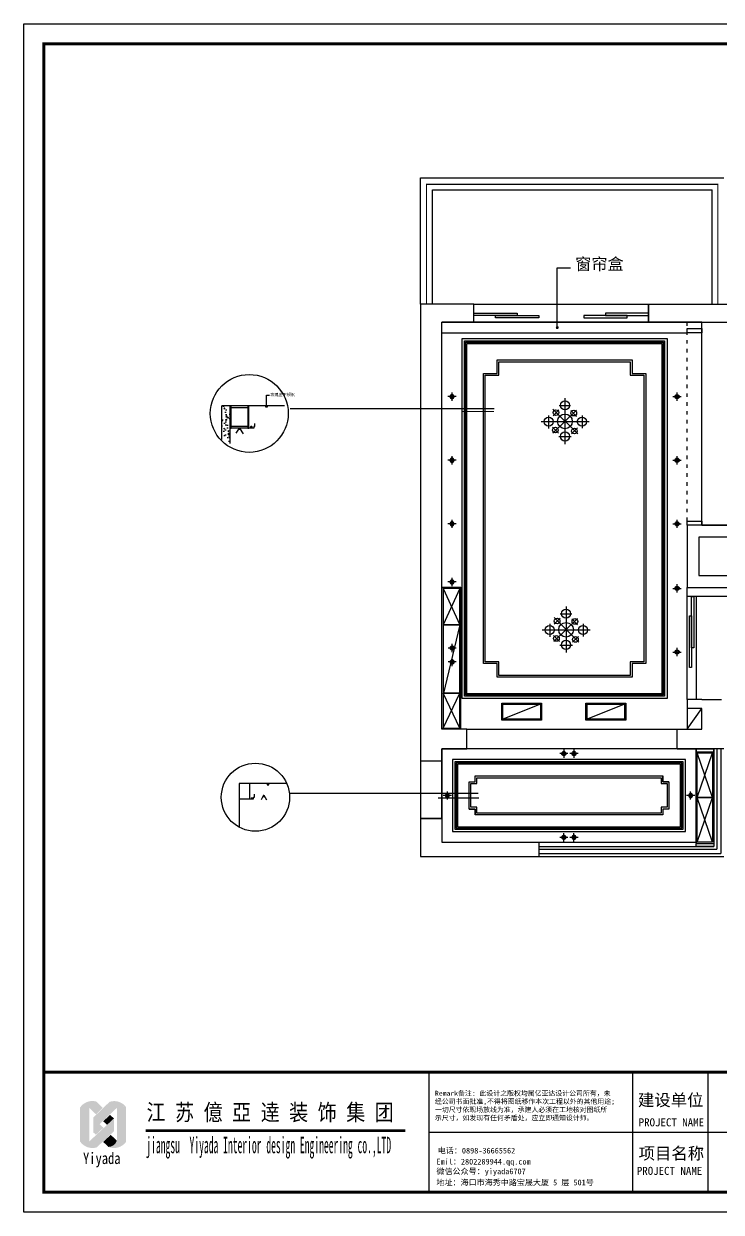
# Model space of a CAD drawing. Header units: millimetres. Extents: x -77055 to 331180, y -861586 to -491011.
# Drawn here: x 169528 to 181304, y -511094 to -491011 of the extents above; entities that cross this region are included whole.
import ezdxf

# ---------------------------------------------------------------- set-up
doc = ezdxf.new("R2010")
doc.units = ezdxf.units.MM
doc.linetypes.add('ACAD_ISO03W100', pattern=[30, 12, -18])
for name, color, linetype in [('0-01图框模板说明', 2, 'Continuous'), ('0-02图框细线', 136, 'Continuous'), ('06其他', 8, 'Continuous'), ('250', 250, 'Continuous'), ('DOOR【门】', 1, 'Continuous'), ('LIGHT', 2, 'Continuous'), ('TK', 7, 'Continuous'), ('家具内线', 8, 'Continuous'), ('家具外线', 4, 'Continuous')]:
    doc.layers.add(name, color=color, linetype=linetype)
doc.styles.add('DIM', font='simhei.ttf', dxfattribs={"width": 0.8})
doc.styles.add('H1', font='')
doc.styles.get("Standard").update_dxf_attribs({"font": 'simhei.ttf'})
doc.styles.add('STYLE1', font='')
doc.styles.get('H1').set_extended_font_data('SimSun')
doc.styles.get('STYLE1').set_extended_font_data('SimSun')
doc.linetypes.add('FENCELINE1', pattern='A,6.35,-2.54,[133,ltypeshp.shx,S=2.54,R=0,X=-2.54,Y=0],-2.54,25.4', length=36.83)
doc.dimstyles.new('1-50', dxfattribs={"dimscale": 50, "dimtxt": 5, "dimasz": 1, "dimexe": 1, "dimexo": 0.1, "dimgap": 0.5, "dimtad": 1, "dimdec": 0, "dimdsep": 46, "dimtxsty": 'DIM', "dimblk": 'ARCHTICK', "dimcen": 4, "dimdle": 1, "dimclrd": 3, "dimclre": 3, "dimclrt": 1, "dimadec": 0, "dimazin": 0, "dimtfac": 1, "dimtdec": 0, "dimtmove": 2, "dimatfit": 3, "dimldrblk": 'DOT', "dimfxl": 15, "dimfxlon": 1, "dimarcsym": 0})

# ---------------------------------------------------------------- blocks, each defined once
blk = doc.blocks.new('A$C277C16EF')
at = {"layer": '06其他', "linetype": 'ByBlock'}
h = blk.add_hatch(color=7, dxfattribs=at)
h.set_gradient(color1=(255, 241, 220), color2=(255, 110, 0), rotation=45, tint=1, name='HEMISPHERICAL')
h.paths.add_polyline_path([(-27449, 1771), (-27449, 1763, -0.16489), (-27295, 1763), (-27180, 1654), (-27067, 1764), (-27179, 1872, 0.313173)])
h = blk.add_hatch(color=16, dxfattribs=at)
h.set_gradient(color1=(127, 0, 0), color2=(204, 0, 0), rotation=135, tint=1, name='INVHEMISPHERICAL')
h.paths.add_polyline_path([(-27227, 1599), (-27119, 1490), (-26828, 1764, -0.337042), (-26673, 1776, 0.33371), (-26953, 1864)])
h = blk.add_hatch(color=20, dxfattribs=at)
h.set_gradient(color1=(255, 63, 0), color2=(253, 236, 196), tint=1, name='HEMISPHERICAL')
h.paths.add_polyline_path([(-27449, 1194, 0.322561), (-27170, 1095, -0.167756), (-27295, 1196), (-27295, 1763, 0.16489), (-27449, 1763)])
h = blk.add_hatch(color=11, dxfattribs=at)
h.set_gradient(color1=(254, 140, 88), color2=(97, 0, 2), rotation=45, tint=1, name='HEMISPHERICAL')
h.paths.add_polyline_path([(-27059, 1537), (-26995, 1476), (-26879, 1584), (-26943, 1646)])
h = blk.add_hatch(color=1, dxfattribs=at)
h.set_gradient(color1=(255, 0, 0), color2=(255, 127, 0), tint=1, name='INVHEMISPHERICAL')
h.paths.add_polyline_path([(-26673, 1776, 0.339601), (-26829, 1763), (-26829, 1210, -0.318809), (-26971, 1103, 0.343219), (-26673, 1189)])
h = blk.add_hatch(color=20, dxfattribs=at)
h.set_gradient(color1=(255, 63, 0), color2=(253, 236, 196), rotation=45, tint=1)
h.paths.add_polyline_path([(-27295, 1196, 0.167756), (-27170, 1095), (-26879, 1367), (-26879, 1584)])
h = blk.add_hatch(color=18, dxfattribs=at)
h.set_gradient(color1=(76, 0, 0), color2=(127, 0, 0), rotation=45, tint=1, name='CURVED')
h.paths.add_polyline_path([(-27227, 1599), (-27227, 1351), (-27184, 1309), (-27056, 1428)])
h = blk.add_hatch(color=16, dxfattribs=at)
h.set_gradient(color1=(127, 0, 0), color2=(204, 0, 0), rotation=45, tint=1, name='CURVED')
h.paths.add_polyline_path([(-26829, 1210), (-26932, 1308), (-27060, 1189), (-26971, 1103, 0.318809)])
at = {"layer": '0-01图框模板说明', "color": 2, "const_width": 49}
blk.add_lwpolyline([(-338, 19745), (-338, 338), (-28062, 338), (-28062, 19745)], close=True, dxfattribs=at)
blk.add_lwpolyline([(-338, 2367), (-28066, 2367)], dxfattribs=at)
at = {"layer": '0-02图框细线'}
for p, q in [((-21553, 338), (-21553, 2367)), ((-18119, 327), (-18119, 2367)), ((-16842, 327), (-16842, 2367)), ((-21553, 1352), (-338, 1352))]:
    blk.add_line(p, q, dxfattribs=at)
blk.add_lwpolyline([(0, 20083), (0, 0), (-28400, 0), (-28400, 20083)], close=True, dxfattribs=at)
at = {"layer": '0-02图框细线', "ltscale": 0.2, "const_width": 45}
blk.add_lwpolyline([(-26342, 1377), (-21957, 1377)], dxfattribs=at)
at = {"layer": '0-02图框细线'}
for s, insert, char_height, attachment_point in [('{\\fSimHei|b0|i0|c134|p2;Remark备注: 此设计之版权均属亿亚达设计公司所有，未\\P经公司书面批准,不得将图纸移作本次工程以外的其他用途;\\P一切尺寸依现场放线为准，承建人必须在工地核对图纸所\\P示尺寸，如发现有任何矛盾处，应立即通知设计师。}', (-21458, 1541), 83.12, 7), ('{\\fSimSun|b0|i0|c134|p2;建设单位}', (-18031, 1885), 202.86, 4), ('{\\fSimSun|b0|i0|c134|p2;PROJECT NAME}', (-18018, 1518), 135.24, 4), ('{\\fSimSun|b0|i0|c134|p2;电话：0898-36665562  }', (-21410, 1036), 96.98, 4), ('{\\fSimSun|b0|i0|c134|p2;项目名称}', (-18020, 983), 202.86, 4), ('{\\fSimSun|b0|i0|c134|p2;Emil：2802289944.qq.com}', (-21432, 841), 96.98, 4), ('{\\fSimSun|b0|i0|c134|p2;微信公众号：yiyada6707}', (-21432, 677), 96.98, 4), ('{\\fSimSun|b0|i0|c134|p2;PROJECT NAME}', (-18049, 698), 135.24, 4), ('{\\fSimSun|b0|i0|c134|p2;地址：海口市海秀中路宝晟大厦 5 层 501号}', (-21433, 497), 96.98, 4)]:
    blk.add_mtext(s, dxfattribs=dict(at, insert=insert, char_height=char_height, attachment_point=attachment_point))
at = {"layer": 'TK', "color": 150, "style": 'H1'}
for s, height, width, p in [('江 苏 億 亞 逹 装 饰 集 团', 277.07, 0.85, (-26327, 1551)), ('jiangsu  Yiyada Interior design Engineering co.,LTD', 277.07, 0.43, (-26331, 997)), ('Yiyada ', 194, 0.8, (-27400, 815))]:
    blk.add_text(s, height=height, dxfattribs=dict(at, width=width)).set_placement(p)
blk = doc.blocks.new('efd')
at = {"layer": '家具内线'}
for p, q in [((-22779, -712408), (-22616, -712408)), ((-22696, -712304), (-22696, -712950)), ((-22926, -712548), (-22926, -712730)), ((-22534, -712472), (-22868, -712796)), ((-22864, -712460), (-22515, -712806)), ((-22780, -712468), (-22862, -712551)), ((-22613, -712477), (-22533, -712560)), ((-22455, -712548), (-22455, -712728)), ((-23030, -712631), (-22357, -712631)), ((-22871, -712711), (-22788, -712796)), ((-22604, -712807), (-22519, -712724)), ((-22781, -712846), (-22606, -712846))]:
    blk.add_line(p, q, dxfattribs=at)
at = {"layer": '家具外线'}
for centre, radius in [((-22696, -712405), 64.5), ((-22925, -712634), 64.5), ((-22822, -712508), 39.8), ((-22696, -712631), 103), ((-22572, -712514), 39.8), ((-22457, -712634), 64.5), ((-22831, -712753), 39.8), ((-22563, -712767), 39.8), ((-22696, -712843), 64.5)]:
    blk.add_circle(centre, radius, dxfattribs=at)
blk = doc.blocks.new('KHBB')
at = {"color": 1}
blk.add_circle((132665, -152294), 35, dxfattribs=at)
at = {"layer": 'LIGHT', "color": 1, "linetype": 'Continuous'}
for p, q in [((132765, -152294), (132565, -152294)), ((132665, -152194), (132665, -152394))]:
    blk.add_line(p, q, dxfattribs=at)
at = {"layer": 'LIGHT', "linetype": 'Continuous'}
blk.add_circle((132665, -152294), 50, dxfattribs=at)
blk = doc.blocks.new('_ArchTick')
at = {"color": 0, "linetype": 'ByBlock', "const_width": 0.15}
blk.add_lwpolyline([(-0.5, -0.5), (0.5, 0.5)], dxfattribs=at)
blk = doc.blocks.new('_Dot')
at = {"color": 0, "linetype": 'ByBlock', "lineweight": -2}
blk.add_line((-0.5, 0), (-1, 0), dxfattribs=at)
at = {"color": 0, "linetype": 'ByBlock', "const_width": 0.5}
blk.add_lwpolyline([(-0.25, 0, 1), (0.25, 0, 1)], format="xyb", close=True, dxfattribs=at)

msp = doc.modelspace()

# ---------------------------------------------------------------- hatches: boundary and pattern name
at = {"layer": '250'}
h = msp.add_hatch(dxfattribs=at)
h.set_pattern_fill('AR-CONC', color=8, style=0)
h.set_pattern_definition([(50, (172940.49, -497705.9), (182.185, -15.94), [19.05, -209.55]), (355, (172940.49, -497705.9), (-35.24, 191.06), [15.24, -167.64]), (100.45, (172955.67, -497707.22), (146.94, 175.12), [16.19, -178.09]), (46.184, (172940.49, -497655.1), (271.08, -42.04), [28.575, -314.325]), (96.636, (172963.08, -497658.6), (237.4, 247.43), [24.29, -267.13]), (351.184, (172940.5, -497655.1), (237.4, 247.43), [22.86, -251.46]), (21, (172965.89, -497667.8), (151.615, -102.266), [19.05, -209.55]), (326, (172965.89, -497667.8), (61.8, 184.19), [15.24, -167.64]), (71.45, (172978.52, -497676.32), (213.42, 81.92), [16.19, -178.09]), (37.5, (172940.487, -497705.894), (3.089, 84.555), [0, -165.608, 0, -170.18, 0, -168.275]), (7.5, (172940.49, -497705.89), (66.82, 100.18), [0, -97.028, 0, -161.798, 0, -64.135]), (327.5, (172883.845, -497705.894), (135.591, -5.729), [0, -63.5, 0, -198.12, 0, -262.89]), (317.5, (172858.44, -497705.9), (148.13, 25.426), [0, -82.55, 0, -131.572, 0, -186.69])])
h.paths.add_polyline_path([(173010.5, -497465.5), (172870.5, -497465.5), (172870.5, -497946.3, 0.0834234), (173010.5, -498079)])

# ---------------------------------------------------------------- linework, layer by layer
at = {"layer": '250', "color": 2}
for p, q in [((176228.8, -495751.6), (176228.8, -493616.6)), ((176228.8, -493616.6), (181348.8, -493616.6)), ((176428.8, -495751.6), (176428.8, -493816.6)), ((176428.8, -493816.6), (181148.8, -493816.6)), ((181148.8, -495751.6), (181148.8, -493816.6)), ((177008.8, -502331.6), (177008.8, -496411.6)), ((177008.8, -496411.6), (180308.8, -496411.6)), ((180308.8, -502331.6), (180308.8, -496411.6)), ((173624.1, -497465.5), (173624.1, -497289.8)), ((173624.1, -497289.8), (173677.6, -497289.8)), ((173927.9, -497465.5), (172870.5, -497465.5)), ((172870.5, -498036.7), (172870.5, -497465.5)), ((173010.5, -498102), (173010.5, -497465.5)), ((173330.5, -497845.5), (173330.5, -497465.5)), ((173610.5, -497465.5), (173610.5, -497485.5)), ((173610.5, -497485.5), (173640.5, -497485.5)), ((173640.5, -497485.5), (173640.5, -497465.5)), ((173410.5, -497845.5), (173010.5, -497845.5)), ((173330.5, -497765.5), (173330.5, -497735.5)), ((173350.7, -497821.9), (173388, -497821.9)), ((173369.4, -497804.9), (173369.4, -497839.8)), ((173430.5, -497815.5), (173410.5, -497815.5)), ((173410.5, -497815.5), (173410.5, -497845.5)), ((173430.5, -497815.5), (173430.5, -497765.5)), ((176908.8, -500536.6), (176588.8, -500536.6)), ((177008.8, -502331.6), (180308.8, -502331.6)), ((178251.9, -502510.4), (177617.5, -502761.5)), ((179673.4, -502510.4), (179039, -502761.5)), ((180878.8, -503311.6), (180878.8, -504861.6)), ((173966.7, -503849.8), (173164.9, -503849.8)), ((173164.9, -503849.8), (173164.9, -504588.1)), ((173164.9, -503849.8), (173164.9, -504029.8)), ((177199, -504018.9), (174011.9, -504018.9)), ((173369, -504096.7), (173386.2, -504096.7)), ((173377, -504088.8), (173377, -504104.7)), ((173404.9, -504109.8), (173404.9, -504079.8)), ((173404.9, -504079.8), (173424.9, -504079.8))]:
    msp.add_line(p, q, dxfattribs=at)
at = {"layer": '250', "color": 7}
for p, q in [((176428.8, -495751.6), (176228.8, -495751.6)), ((176228.8, -495751.6), (176228.8, -503471.6)), ((177128.8, -495751.6), (176428.8, -495751.6)), ((177128.8, -496051.6), (177128.8, -495751.6)), ((180078.8, -496051.6), (180078.8, -495751.6)), ((180078.8, -495751.6), (181148.8, -495751.6)), ((181148.8, -495751.6), (182193.8, -495751.6)), ((176588.8, -502931.6), (176588.8, -496051.6)), ((177128.8, -496051.6), (176588.8, -496051.6)), ((176588.8, -496051.6), (182647.3, -496051.6)), ((180978.8, -496051.6), (180078.8, -496051.6)), ((180978.8, -496051.6), (180728.8, -496051.6)), ((180978.8, -499486.6), (180978.8, -496051.6)), ((180978.8, -499486.6), (181398.8, -499486.6)), ((180728.8, -500686.6), (180728.8, -500536.6)), ((180728.8, -500536.6), (183378.8, -500536.6)), ((183168.8, -500686.6), (180728.8, -500686.6)), ((180978.8, -502431.6), (181308.8, -502431.6)), ((180978.8, -502581.6), (180728.8, -502581.6)), ((180978.8, -502931.6), (180978.8, -502581.6)), ((177008.8, -502931.6), (176588.8, -502931.6)), ((177008.8, -503261.6), (177008.8, -502931.6)), ((180558.8, -502931.6), (180978.8, -502931.6)), ((180558.8, -503261.6), (180558.8, -502931.6)), ((176588.8, -503471.6), (176588.8, -503261.6)), ((176588.8, -503261.6), (177008.8, -503261.6)), ((180558.8, -503261.6), (177008.8, -503261.6)), ((180558.8, -503261.6), (181178.8, -503261.6)), ((181348.8, -503261.6), (181178.8, -503261.6)), ((176588.8, -503471.6), (176228.8, -503471.6)), ((177048.8, -503821.6), (177148.8, -503821.6)), ((177148.8, -503821.6), (177148.8, -503721.6)), ((176588.8, -504441.6), (176228.8, -504441.6)), ((176228.8, -504441.6), (176228.8, -505081.6)), ((176588.8, -504441.6), (176588.8, -504841.6)), ((177048.8, -504281.6), (177148.8, -504281.6)), ((177148.8, -504281.6), (177148.8, -504381.6)), ((180418.8, -504281.6), (180318.8, -504281.6)), ((180318.8, -504281.6), (180318.8, -504381.6)), ((176588.8, -504841.6), (178223.8, -504841.6)), ((178223.8, -504841.6), (178223.8, -504911.6)), ((178223.8, -504841.6), (180878.8, -504841.6)), ((176228.8, -505081.6), (178223.8, -505081.6)), ((178223.8, -504911.6), (178223.8, -505081.6))]:
    msp.add_line(p, q, dxfattribs=at)
at = {"layer": '250', "color": 251}
for p, q in [((176588.8, -496231.6), (180728.8, -496231.6)), ((176588.8, -500536.6), (176928.8, -500536.6)), ((180318.8, -503821.6), (180318.8, -503721.6)), ((180418.8, -503821.6), (180318.8, -503821.6))]:
    msp.add_line(p, q, dxfattribs=at)
at = {"layer": '250', "color": 8}
for p, q in [((173030.5, -497465.5), (173010.5, -497495.5)), ((173030.5, -497495.5), (173010.5, -497465.5)), ((173030.5, -497815.5), (173030.5, -497495.5)), ((173030.5, -497495.5), (173310.5, -497495.5)), ((173330.5, -497465.5), (173310.5, -497495.5)), ((173330.5, -497495.5), (173310.5, -497465.5)), ((173310.5, -497495.5), (173310.5, -497815.5)), ((173030.5, -497815.5), (173010.5, -497845.5)), ((173030.5, -497845.5), (173010.5, -497815.5)), ((173310.5, -497815.5), (173030.5, -497815.5)), ((173164.9, -497845.8), (173108.9, -497930.7)), ((173164.9, -497845.8), (173171.3, -497845.8)), ((173171.3, -497845.8), (173229.7, -497939.6)), ((173330.5, -497815.5), (173310.5, -497845.5)), ((173330.5, -497845.5), (173310.5, -497815.5)), ((173154.7, -497861.3), (173180.9, -497861.3)), ((176908.8, -502931.6), (176908.8, -500536.6)), ((180728.8, -502431.6), (180728.8, -500686.6)), ((180878.8, -500686.6), (180878.8, -502431.6)), ((176888.8, -501165.4), (176608.8, -502342.9)), ((180728.8, -502931.6), (180978.8, -502581.6)), ((177008.8, -502931.6), (180558.8, -502931.6)), ((181178.8, -503261.6), (181178.8, -504911.6)), ((173577.4, -504049.1), (173534.7, -504123)), ((173566, -504068.7), (173594.9, -504068.7)), ((173577.4, -504049.1), (173583.8, -504049.1)), ((173583.8, -504049.1), (173625.8, -504123.4)), ((178223.8, -504911.6), (181178.8, -504911.6)), ((178223.8, -505081.6), (181348.8, -505081.6))]:
    msp.add_line(p, q, dxfattribs=at)
at = {"layer": '250', "color": 1}
for p, q in [((181228.8, -503261.6), (181228.8, -504961.6)), ((181298.8, -503261.6), (181298.8, -505031.6)), ((178223.8, -504961.6), (181228.8, -504961.6)), ((178223.8, -505031.6), (181298.8, -505031.6))]:
    msp.add_line(p, q, dxfattribs=at)
at = {"layer": '250', "color": 1, "const_width": 20}
for points in [[(176328.8, -495751.6), (176328.8, -493723.1), (181247.7, -493723.1), (181247.7, -495751.6)], [(177469.4, -497563.7), (176929.5, -497563.7)], [(177215.7, -504093.9), (176520.2, -504093.9)]]:
    msp.add_lwpolyline(points, dxfattribs=at)
at = {"layer": '250', "color": 251}
for points in [[(180078.8, -495751.6), (180078.8, -496051.6), (177128.8, -496051.6), (177128.8, -495751.6)], [(180388.8, -502411.6), (176928.8, -502411.6), (176928.8, -496331.6), (180388.8, -496331.6)], [(180328.8, -502351.6), (176988.8, -502351.6), (176988.8, -496391.6), (180328.8, -496391.6)], [(179768.8, -502021.6), (177548.8, -502021.6), (177548.8, -501791.6), (177318.8, -501791.6), (177318.8, -496951.6), (177548.8, -496951.6), (177548.8, -496721.6), (179768.8, -496721.6), (179768.8, -496951.6), (179998.8, -496951.6), (179998.8, -501791.6), (179768.8, -501791.6)], [(180698.8, -503441.6), (176768.8, -503441.6), (176768.8, -504661.6), (180698.8, -504661.6)], [(180388.8, -504251.6), (180288.8, -504251.6), (180288.8, -504351.6), (177178.8, -504351.6), (177178.8, -504251.6), (177078.8, -504251.6), (177078.8, -503851.6), (177178.8, -503851.6), (177178.8, -503751.6), (180288.8, -503751.6), (180288.8, -503851.6), (180388.8, -503851.6)]]:
    msp.add_lwpolyline(points, close=True, dxfattribs=at)
at = {"layer": '250', "color": 2}
for points in [[(177858.8, -495941.6), (177128.8, -495941.6), (177128.8, -495901.6), (177858.8, -495901.6)], [(178223.8, -495981.6), (177493.8, -495981.6), (177493.8, -495941.6), (178223.8, -495941.6)], [(178983.8, -495981.6), (179713.8, -495981.6), (179713.8, -495941.6), (178983.8, -495941.6)], [(179348.8, -495941.6), (180078.8, -495941.6), (180078.8, -495901.6), (179348.8, -495901.6)], [(180978.8, -496231.6), (180728.8, -496231.6), (180728.8, -496161.6), (180978.8, -496161.6)], [(180978.8, -499486.6), (180728.8, -499486.6), (180728.8, -499416.6), (180978.8, -499416.6)], [(180728.8, -500536.6), (188088.8, -500536.6), (188088.8, -499486.6), (180728.8, -499486.6)], [(180803.8, -500686.6), (180838.8, -500686.6), (180838.8, -501559.1), (180803.8, -501559.1)], [(180768.8, -501016.8), (180803.8, -501016.8), (180803.8, -501889.3), (180768.8, -501889.3)], [(177617.5, -502510.4), (178251.9, -502510.4), (178251.9, -502761.5), (177617.5, -502761.5)], [(179039, -502510.4), (179673.4, -502510.4), (179673.4, -502761.5), (179039, -502761.5)], [(180878.8, -503261.6), (176588.8, -503261.6), (176588.8, -504841.6), (180878.8, -504841.6)]]:
    msp.add_lwpolyline(points, close=True, dxfattribs=at)
at = {"layer": '250', "color": 1, "linetype": 'FENCELINE1', "ltscale": 3}
for points in [[(180348.8, -502371.6), (176968.8, -502371.6), (176968.8, -496371.6), (180348.8, -496371.6)], [(180658.8, -503481.6), (176808.8, -503481.6), (176808.8, -504621.6), (180658.8, -504621.6)]]:
    msp.add_lwpolyline(points, close=True, dxfattribs=at)
at = {"layer": '250', "color": 1}
for points in [[(180308.8, -502331.6), (177008.8, -502331.6), (177008.8, -496411.6), (180308.8, -496411.6)], [(177597.5, -502490.4), (178271.9, -502490.4), (178271.9, -502781.5), (177597.5, -502781.5)], [(179019, -502490.4), (179693.4, -502490.4), (179693.4, -502781.5), (179019, -502781.5)], [(180618.8, -503521.6), (176848.8, -503521.6), (176848.8, -504581.6), (180618.8, -504581.6)]]:
    msp.add_lwpolyline(points, close=True, dxfattribs=at)
at = {"layer": '250', "color": 251}
for points in [[(179798.8, -502051.6), (177518.8, -502051.6), (177518.8, -501821.6), (177288.8, -501821.6), (177288.8, -496921.6), (177518.8, -496921.6), (177518.8, -496691.6), (179798.8, -496691.6), (179798.8, -496921.6), (180028.8, -496921.6), (180028.8, -501821.6), (179798.8, -501821.6), (179798.8, -502051.6)], [(180418.8, -504281.6), (180318.8, -504281.6), (180318.8, -504381.6), (177148.8, -504381.6), (177148.8, -504281.6), (177048.8, -504281.6), (177048.8, -503821.6), (177148.8, -503821.6), (177148.8, -503721.6), (180318.8, -503721.6), (180318.8, -503821.6), (180418.8, -503821.6), (180418.8, -504281.6)]]:
    msp.add_lwpolyline(points, dxfattribs=at)
at = {"layer": '250', "color": 8}
for points in [[(173030.5, -497495.5), (173030.5, -497465.5), (173010.5, -497465.5), (173010.5, -497495.5)], [(173330.5, -497495.5), (173330.5, -497465.5), (173310.5, -497465.5), (173310.5, -497495.5)], [(173030.5, -497845.5), (173030.5, -497815.5), (173010.5, -497815.5), (173010.5, -497845.5)], [(173330.5, -497845.5), (173330.5, -497815.5), (173310.5, -497815.5), (173310.5, -497845.5)], [(180928.8, -500336.6), (187888.8, -500336.6), (187888.8, -499686.6), (180928.8, -499686.6)], [(176888.8, -500556.6), (176608.8, -500556.6), (176608.8, -502911.6), (176888.8, -502911.6)], [(180898.8, -503331.6), (181158.8, -503331.6), (181158.8, -504841.6), (180898.8, -504841.6)], [(180638.8, -503501.6), (176828.8, -503501.6), (176828.8, -504601.6), (180638.8, -504601.6)]]:
    msp.add_lwpolyline(points, close=True, dxfattribs=at)
at = {"layer": '250', "color": 2}
for points in [[(177467.9, -497515.8), (174024.1, -497515.8)], [(173344.9, -504109.8), (173344.9, -503849.8)], [(173636.7, -503849.8), (173636.7, -503869.8), (173666.7, -503869.8), (173666.7, -503849.8)], [(173424.9, -504079.8), (173424.9, -504029.8)], [(173164.9, -504109.8), (173404.9, -504109.8)]]:
    msp.add_lwpolyline(points, dxfattribs=at)
at = {"layer": '250', "color": 8}
for points in [[(176608.8, -500556.6), (176888.8, -501165.4), (176608.8, -501165.4)], [(176888.8, -500556.6), (176608.8, -501165.4), (176888.8, -501165.4)], [(176608.8, -502911.6), (176888.8, -502322.9), (176608.8, -502322.9)], [(176888.8, -502911.6), (176608.8, -502322.9), (176888.8, -502322.9)], [(180728.8, -502581.6), (180728.8, -502931.6)], [(181158.8, -504841.6), (180898.8, -504086.6), (181158.8, -504086.6), (180898.8, -503331.6)], [(180898.8, -504841.6), (181158.8, -504086.6), (180898.8, -504086.6), (181158.8, -503331.6)]]:
    msp.add_lwpolyline(points, dxfattribs=at)
at = {"layer": '250', "color": 7}
msp.add_lwpolyline([(180978.8, -502431.6), (180728.8, -502431.6), (180728.8, -502581.6)], dxfattribs=at)
for points in [[(180878.8, -503311.6), (181178.8, -503311.6), (181178.8, -503261.6), (180878.8, -503261.6)], [(176228.8, -504441.6), (176588.8, -504441.6), (176588.8, -503471.6), (176228.8, -503471.6)], [(180878.8, -504861.6), (181178.8, -504861.6), (181178.8, -504911.6), (180878.8, -504911.6)]]:
    msp.add_lwpolyline(points, close=True, dxfattribs=at)
for centre, radius in [((173335.3, -497596), 657.5), ((173439.3, -504081.6), 576)]:
    msp.add_circle(centre, radius, dxfattribs=at)
at = {"layer": '250', "color": 2}
for centre, radius in [((173368.8, -497822), 11.3), ((173377, -504096.9), 7.08)]:
    msp.add_circle(centre, radius, dxfattribs=at)
at = {"layer": 'DOOR【门】', "color": 8, "linetype": 'ACAD_ISO03W100', "ltscale": 5}
msp.add_line((180728.8, -499416.6), (180728.8, -496051.6), dxfattribs=at)

# ---------------------------------------------------------------- block references
at = {"yscale": 0.6999999999534339, "zscale": 0.7, "rotation": 180}
for p, xscale in [((83893.2, -603917.6), -0.6999999999534339), ((273424.5, -603917.6), 0.6999999999534339), ((83893.2, -604992.6), -0.6999999999534339), ((273424.5, -604992.6), 0.6999999999534339), ((83893.2, -606067.6), -0.6999999999534339), ((273424.5, -606067.6), 0.6999999999534339), ((83893.2, -607049.9), -0.6999999999534339), ((273424.5, -607158.2), 0.6999999999534339), ((83896, -608166.2), -0.6999999999534339), ((273424.5, -608233.2), 0.6999999999534339), ((83896, -608400.4), -0.6999999999534339), ((83815.2, -610657.6), -0.6999999999534339), ((87921.8, -610657.6), -0.6999999999534339), ((85781.3, -611365.7), -0.6999999999534339), ((85951.9, -611365.7), -0.6999999999534339)]:
    msp.add_blockref('KHBB', p, dxfattribs=dict(at, xscale=xscale))
at = {"xscale": 0.6999999999534339, "yscale": 0.6999999999534339, "zscale": 0.7}
for p in [(85781.3, -396737.6), (85951.9, -396737.6)]:
    msp.add_blockref('KHBB', p, dxfattribs=at)
at = {"layer": '250', "color": 7}
msp.add_blockref('A$C277C16EF', (197928.3, -511094.1), dxfattribs=at)
at = {"layer": '250', "color": 1, "xscale": 1.200000000011642, "yscale": 1.200000000069849, "zscale": 1.2}
for p in [(205900.3, 357426.8), (205918.9, 353905.8)]:
    msp.add_blockref('efd', p, dxfattribs=at)

# ---------------------------------------------------------------- texts
at = {"layer": '250', "color": 2, "width": 1832.076, "attachment_point": 1, "style": 'STYLE1'}
for s, insert, char_height in [('窗帘盒', (178838.5, -494970.3), 200), ('玫瑰金不锈钢', (173689.6, -497253), 50)]:
    msp.add_mtext(s, dxfattribs=dict(at, insert=insert, char_height=char_height))

# ---------------------------------------------------------------- leaders
at = {"layer": '250', "color": 2}
msp.add_leader([(178536.3, -496145.3), (178536.3, -495137.6), (178759.7, -495137.6)], dimstyle='1-50', override={"dimgap": 0.5, "dimtad": 0}, dxfattribs=at)

doc.saveas('drawing.dxf')
